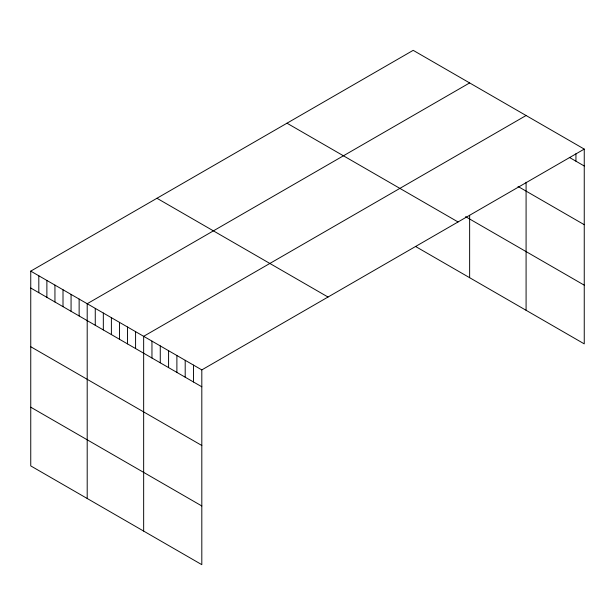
<?xml version="1.0" encoding="UTF-8"?>
<svg xmlns="http://www.w3.org/2000/svg" width="615" height="615" viewBox="0 0 615 615"><rect width="100%" height="100%" fill="white"/><g stroke="black" fill="none" stroke-linecap="round" stroke-linejoin="round"><path stroke-width="0.92" d="M584.25 149.099L201.812 369.899L201.812 564.662L30.75 465.901L30.75 271.13L413.188 50.338L584.25 149.099L584.25 343.87L415.602 246.5M469.637 82.925L87.199 303.725L87.199 498.496M526.086 115.52L143.656 336.32L143.656 531.083M569.298 157.363L584.25 165.996M518.022 186.46L584.25 224.69M465.601 216.672L584.25 285.168M286.982 123.2L458.044 221.961M156.956 198.268L328.018 297.03M30.75 271.13L201.812 369.899M30.75 288.028L201.812 386.797M30.75 346.729L201.812 445.491M30.75 407.207L201.812 505.968M575.94 153.689L575.94 161.199M526.086 182.225L526.086 310.291M469.637 215.335L469.637 277.696M193.502 365.102L193.502 382M185.2 360.305L185.2 377.203M176.889 355.508L176.889 372.406M168.579 350.711L168.579 367.609M160.269 345.914L160.269 362.812M151.959 341.117L151.959 358.015M135.584 331.662L135.584 348.559M127.52 327.003L127.52 343.9M119.456 322.352L119.456 339.249M111.392 317.694L111.392 334.591M103.328 313.035L103.328 329.932M95.264 308.384L95.264 325.281M79.135 299.067L79.135 315.964M71.071 294.416L71.071 311.313M63.007 289.757L63.007 306.654M54.943 285.099L54.943 301.996M46.878 280.448L46.878 297.345M38.814 275.789L38.814 292.686"/></g></svg>
